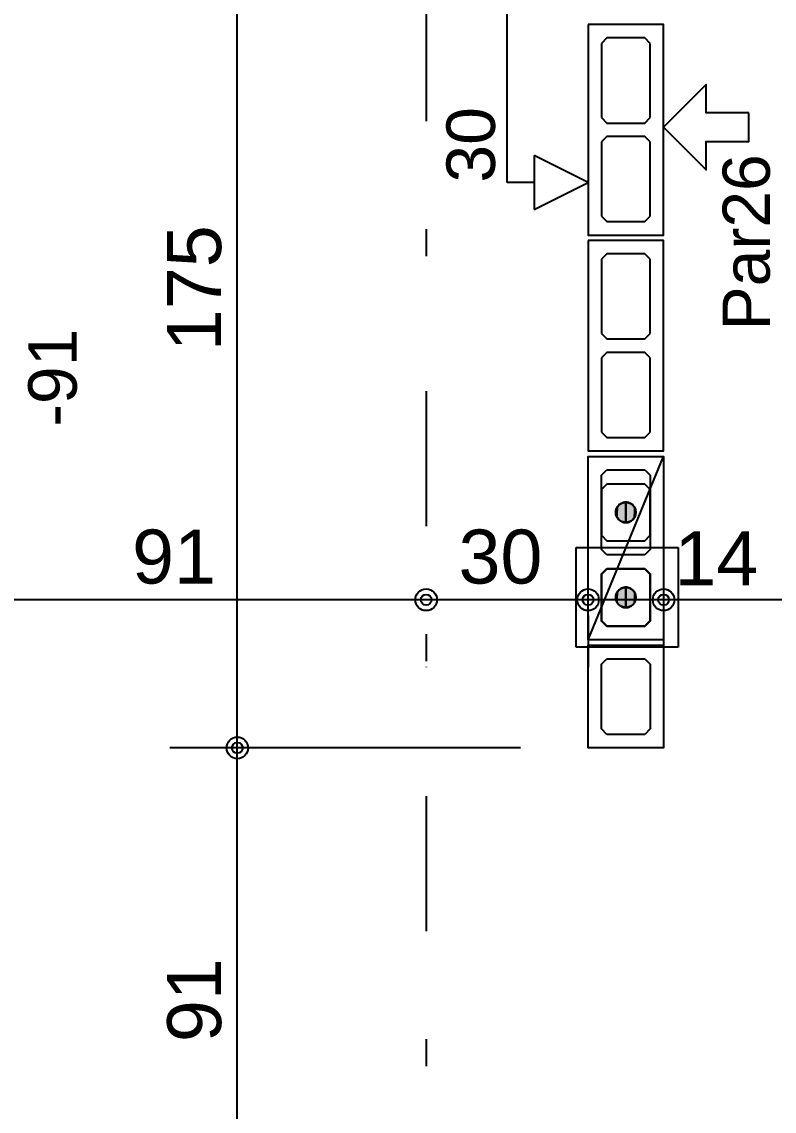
# Model space of a CAD drawing. Extents: x 0 to 119, y 0 to 84.
# Drawn here: x 27.835 to 30.624, y 64.181 to 68.217 of the extents above; entities that cross this region are included whole.
import ezdxf

# ---------------------------------------------------------------- set-up
doc = ezdxf.new("R2010")
doc.units = 0
doc.header["$MEASUREMENT"] = 0
doc.linetypes.add('ESTILO_TQS_0003', pattern=[1.5, 0.5, -0.4, 0.1, -0.5])
doc.linetypes.add('ESTILO_TQS_0005', pattern=[0.4, 0.3, -0.1])
for name, color, linetype in [('18', 6, 'CONTINUOUS'), ('27', 250, 'CONTINUOUS'), ('3', 7, 'CONTINUOUS'), ('31', 10, 'CONTINUOUS'), ('35', 255, 'CONTINUOUS')]:
    doc.layers.add(name, color=color, linetype=linetype)
doc.styles.add('TQS_ARIAL', font='arial.ttf')

msp = doc.modelspace()

# ---------------------------------------------------------------- linework, layer by layer
at = {"layer": '18', "color": 6, "linetype": 'ESTILO_TQS_0003'}
msp.add_line((29.33366, 74.347959), (29.33366, 39.33386), dxfattribs=at)
at = {"layer": '18', "color": 6, "linetype": 'Continuous'}
for p, q in [((29.63366, 67.620963), (29.63366, 68.520963)), ((29.93366, 67.620963), (29.73366, 67.720963)), ((29.73366, 67.720963), (29.73366, 67.520963)), ((29.73366, 67.620963), (29.63366, 67.620963)), ((29.73366, 67.520963), (29.93366, 67.620963))]:
    msp.add_line(p, q, dxfattribs=at)
at = {"layer": '27', "color": 250, "linetype": 'ESTILO_TQS_0005'}
for points in [[(30.00366, 68.15668), (29.98366, 68.13668), (29.98366, 67.86168), (30.00366, 67.84168), (30.14366, 67.84168), (30.16366, 67.86168), (30.16366, 68.13668), (30.14366, 68.15668), (30.00366, 68.15668)], [(30.00366, 67.79168), (29.98366, 67.77168), (29.98366, 67.49668), (30.00366, 67.47668), (30.14366, 67.47668), (30.16366, 67.49668), (30.16366, 67.77168), (30.14366, 67.79168), (30.00366, 67.79168)], [(30.00366, 67.35668), (29.98366, 67.33668), (29.98366, 67.06168), (30.00366, 67.04168), (30.14366, 67.04168), (30.16366, 67.06168), (30.16366, 67.33668), (30.14366, 67.35668), (30.00366, 67.35668)], [(30.00366, 66.99168), (29.98366, 66.97168), (29.98366, 66.69668), (30.00366, 66.67668), (30.14366, 66.67668), (30.16366, 66.69668), (30.16366, 66.97168), (30.14366, 66.99168), (30.00366, 66.99168)], [(30.00366, 66.24168), (29.98366, 66.26168), (29.98366, 66.53668), (30.00366, 66.55668), (30.14366, 66.55668), (30.16366, 66.53668), (30.16366, 66.26168), (30.14366, 66.24168), (30.00366, 66.24168)], [(30.00366, 65.97668), (29.98366, 65.99668), (29.98366, 66.17168), (30.00366, 66.19168), (30.14366, 66.19168), (30.16366, 66.17168), (30.16366, 65.99668), (30.14366, 65.97668), (30.00366, 65.97668)], [(30.14366, 65.85668), (30.16366, 65.83668), (30.16366, 65.59668), (30.14366, 65.57668), (30.00366, 65.57668), (29.98366, 65.59668), (29.98366, 65.83668), (30.00366, 65.85668), (30.14366, 65.85668)]]:
    msp.add_lwpolyline(points, dxfattribs=at)
at = {"layer": '3', "color": 7, "linetype": 'Continuous'}
for p, q in [((29.93366, 65.92668), (30.21366, 66.60668)), ((30.00366, 66.50418), (29.98366, 66.48418)), ((29.98366, 66.48418), (29.98366, 66.31418)), ((30.14366, 66.50418), (30.00366, 66.50418)), ((30.16366, 66.48418), (30.14366, 66.50418)), ((30.16366, 66.31418), (30.16366, 66.48418)), ((29.98366, 66.31418), (30.00366, 66.29418)), ((30.14366, 66.29418), (30.16366, 66.31418)), ((30.00366, 66.29418), (30.14366, 66.29418)), ((30.00366, 66.18918), (29.98366, 66.16918)), ((29.98366, 66.16918), (29.98366, 65.99918)), ((30.14366, 66.18918), (30.00366, 66.18918)), ((30.16366, 66.16918), (30.14366, 66.18918)), ((30.16366, 65.99918), (30.16366, 66.16918)), ((29.98366, 65.99918), (30.00366, 65.97918)), ((30.14366, 65.97918), (30.16366, 65.99918)), ((30.00366, 65.97918), (30.14366, 65.97918))]:
    msp.add_line(p, q, dxfattribs=at)
for points in [[(29.93366, 68.20668), (29.93366, 67.42668), (30.21366, 67.42668), (30.21366, 68.20668), (29.93366, 68.20668)], [(30.529607, 67.879105), (30.371634, 67.879105), (30.371634, 67.984421), (30.21366, 67.826448), (30.371634, 67.668474), (30.371634, 67.77379), (30.529607, 67.77379), (30.529607, 67.879105)], [(29.93366, 67.40668), (29.93366, 66.62668), (30.21366, 66.62668), (30.21366, 67.40668), (29.93366, 67.40668)], [(29.93366, 65.92668), (29.93366, 66.60668), (30.21366, 66.60668), (30.21366, 65.92668), (29.93366, 65.92668)], [(30.07366, 66.39978), (30.073721, 66.399777), (30.073781, 66.399768), (30.07384, 66.399752), (30.073897, 66.399731), (30.073951, 66.399705), (30.074003, 66.399672), (30.074051, 66.399635), (30.074095, 66.399593), (30.074134, 66.399547), (30.074169, 66.399497), (30.074199, 66.399444), (30.074223, 66.399388), (30.074241, 66.39933), (30.074253, 66.399271), (30.074259, 66.39921), (30.074259, 66.39915), (30.074253, 66.399089), (30.074241, 66.39903), (30.074223, 66.398972), (30.074199, 66.398916), (30.074169, 66.398863), (30.074134, 66.398813), (30.074095, 66.398767), (30.074051, 66.398725), (30.074003, 66.398688), (30.073951, 66.398655), (30.073897, 66.398629), (30.07384, 66.398608), (30.073781, 66.398592), (30.073721, 66.398583), (30.07366, 66.39858), (30.07366, 66.43698), (30.069836, 66.436786), (30.066051, 66.436206), (30.062344, 66.435246), (30.058753, 66.433917), (30.055316, 66.43223), (30.052066, 66.430205), (30.049038, 66.427861), (30.046263, 66.425223), (30.043769, 66.422318), (30.041581, 66.419175), (30.039723, 66.415827), (30.038213, 66.412308), (30.037067, 66.408655), (30.036296, 66.404904), (30.035909, 66.401095), (30.035909, 66.397265), (30.036296, 66.393456), (30.037067, 66.389705), (30.038213, 66.386052), (30.039723, 66.382533), (30.041581, 66.379185), (30.043769, 66.376042), (30.046263, 66.373137), (30.049038, 66.370499), (30.052066, 66.368155), (30.055316, 66.36613), (30.058753, 66.364443), (30.062344, 66.363114), (30.066051, 66.362154), (30.069836, 66.361574), (30.07366, 66.36138), (30.07366, 66.39978)], [(30.07366, 66.39858), (30.073599, 66.398583), (30.073539, 66.398592), (30.07348, 66.398608), (30.073423, 66.398629), (30.073369, 66.398655), (30.073317, 66.398688), (30.073269, 66.398725), (30.073225, 66.398767), (30.073186, 66.398813), (30.073151, 66.398863), (30.073121, 66.398916), (30.073097, 66.398972), (30.073079, 66.39903), (30.073067, 66.399089), (30.073061, 66.39915), (30.073061, 66.39921), (30.073067, 66.399271), (30.073079, 66.39933), (30.073097, 66.399388), (30.073121, 66.399444), (30.073151, 66.399497), (30.073186, 66.399547), (30.073225, 66.399593), (30.073269, 66.399635), (30.073317, 66.399672), (30.073369, 66.399705), (30.073423, 66.399731), (30.07348, 66.399752), (30.073539, 66.399768), (30.073599, 66.399777), (30.07366, 66.39978), (30.07366, 66.36138), (30.077484, 66.361574), (30.081269, 66.362154), (30.084976, 66.363114), (30.088567, 66.364443), (30.092004, 66.36613), (30.095254, 66.368155), (30.098282, 66.370499), (30.101057, 66.373137), (30.103551, 66.376042), (30.105739, 66.379185), (30.107597, 66.382533), (30.109107, 66.386052), (30.110253, 66.389705), (30.111024, 66.393456), (30.111411, 66.397265), (30.111411, 66.401095), (30.111024, 66.404904), (30.110253, 66.408655), (30.109107, 66.412308), (30.107597, 66.415827), (30.105739, 66.419175), (30.103551, 66.422318), (30.101057, 66.425223), (30.098282, 66.427861), (30.095254, 66.430205), (30.092004, 66.43223), (30.088567, 66.433917), (30.084976, 66.435246), (30.081269, 66.436206), (30.077484, 66.436786), (30.07366, 66.43698), (30.07366, 66.39858)], [(30.07366, 66.08478), (30.073721, 66.084777), (30.073781, 66.084768), (30.07384, 66.084752), (30.073897, 66.084731), (30.073951, 66.084705), (30.074003, 66.084672), (30.074051, 66.084635), (30.074095, 66.084593), (30.074134, 66.084547), (30.074169, 66.084497), (30.074199, 66.084444), (30.074223, 66.084388), (30.074241, 66.08433), (30.074253, 66.084271), (30.074259, 66.08421), (30.074259, 66.08415), (30.074253, 66.084089), (30.074241, 66.08403), (30.074223, 66.083972), (30.074199, 66.083916), (30.074169, 66.083863), (30.074134, 66.083813), (30.074095, 66.083767), (30.074051, 66.083725), (30.074003, 66.083688), (30.073951, 66.083655), (30.073897, 66.083629), (30.07384, 66.083608), (30.073781, 66.083592), (30.073721, 66.083583), (30.07366, 66.08358), (30.07366, 66.12198), (30.069836, 66.121786), (30.066051, 66.121206), (30.062344, 66.120246), (30.058753, 66.118917), (30.055316, 66.11723), (30.052066, 66.115205), (30.049038, 66.112861), (30.046263, 66.110223), (30.043769, 66.107318), (30.041581, 66.104175), (30.039723, 66.100827), (30.038213, 66.097308), (30.037067, 66.093655), (30.036296, 66.089904), (30.035909, 66.086095), (30.035909, 66.082265), (30.036296, 66.078456), (30.037067, 66.074705), (30.038213, 66.071052), (30.039723, 66.067533), (30.041581, 66.064185), (30.043769, 66.061042), (30.046263, 66.058137), (30.049038, 66.055499), (30.052066, 66.053155), (30.055316, 66.05113), (30.058753, 66.049443), (30.062344, 66.048114), (30.066051, 66.047154), (30.069836, 66.046574), (30.07366, 66.04638), (30.07366, 66.08478)], [(30.07366, 66.08358), (30.073599, 66.083583), (30.073539, 66.083592), (30.07348, 66.083608), (30.073423, 66.083629), (30.073369, 66.083655), (30.073317, 66.083688), (30.073269, 66.083725), (30.073225, 66.083767), (30.073186, 66.083813), (30.073151, 66.083863), (30.073121, 66.083916), (30.073097, 66.083972), (30.073079, 66.08403), (30.073067, 66.084089), (30.073061, 66.08415), (30.073061, 66.08421), (30.073067, 66.084271), (30.073079, 66.08433), (30.073097, 66.084388), (30.073121, 66.084444), (30.073151, 66.084497), (30.073186, 66.084547), (30.073225, 66.084593), (30.073269, 66.084635), (30.073317, 66.084672), (30.073369, 66.084705), (30.073423, 66.084731), (30.07348, 66.084752), (30.073539, 66.084768), (30.073599, 66.084777), (30.07366, 66.08478), (30.07366, 66.04638), (30.077484, 66.046574), (30.081269, 66.047154), (30.084976, 66.048114), (30.088567, 66.049443), (30.092004, 66.05113), (30.095254, 66.053155), (30.098282, 66.055499), (30.101057, 66.058137), (30.103551, 66.061042), (30.105739, 66.064185), (30.107597, 66.067533), (30.109107, 66.071052), (30.110253, 66.074705), (30.111024, 66.078456), (30.111411, 66.082265), (30.111411, 66.086095), (30.111024, 66.089904), (30.110253, 66.093655), (30.109107, 66.097308), (30.107597, 66.100827), (30.105739, 66.104175), (30.103551, 66.107318), (30.101057, 66.110223), (30.098282, 66.112861), (30.095254, 66.115205), (30.092004, 66.11723), (30.088567, 66.118917), (30.084976, 66.120246), (30.081269, 66.121206), (30.077484, 66.121786), (30.07366, 66.12198), (30.07366, 66.08358)], [(30.21366, 65.90668), (30.21366, 65.52668), (29.93366, 65.52668), (29.93366, 65.90668), (30.21366, 65.90668)]]:
    msp.add_lwpolyline(points, dxfattribs=at)
for centre in [(30.07366, 66.39918), (30.07366, 66.08418)]:
    msp.add_circle(centre, 0.0372, dxfattribs=at)
for points in [[(30.055316, 66.43223), (30.055316, 66.36613), (30.058753, 66.433917)], [(30.055316, 66.36613), (30.058753, 66.364443), (30.058753, 66.433917)], [(30.058753, 66.433917), (30.058753, 66.364443), (30.062344, 66.435246)], [(30.058753, 66.364443), (30.062344, 66.363114), (30.062344, 66.435246)], [(30.062344, 66.435246), (30.062344, 66.363114), (30.066051, 66.436206)], [(30.062344, 66.363114), (30.066051, 66.362154), (30.066051, 66.436206)], [(30.069836, 66.361574), (30.069836, 66.436786), (30.066051, 66.362154)], [(30.066051, 66.436206), (30.066051, 66.362154), (30.069836, 66.436786)], [(30.069836, 66.361574), (30.07366, 66.39978), (30.07366, 66.43698)], [(30.069836, 66.361574), (30.07366, 66.43698), (30.069836, 66.436786)], [(30.07366, 66.39858), (30.077484, 66.436786), (30.07366, 66.43698)], [(30.07366, 66.39858), (30.07366, 66.36138), (30.077484, 66.436786)], [(30.07366, 66.36138), (30.077484, 66.361574), (30.077484, 66.436786)], [(30.077484, 66.436786), (30.077484, 66.361574), (30.081269, 66.436206)], [(30.077484, 66.361574), (30.081269, 66.362154), (30.081269, 66.436206)], [(30.081269, 66.436206), (30.081269, 66.362154), (30.084976, 66.435246)], [(30.081269, 66.362154), (30.084976, 66.363114), (30.084976, 66.435246)], [(30.084976, 66.435246), (30.084976, 66.363114), (30.088567, 66.433917)], [(30.084976, 66.363114), (30.088567, 66.364443), (30.088567, 66.433917)], [(30.088567, 66.433917), (30.088567, 66.364443), (30.092004, 66.43223)], [(30.035909, 66.401095), (30.035909, 66.397265), (30.036296, 66.404904)], [(30.035909, 66.397265), (30.036296, 66.393456), (30.036296, 66.404904)], [(30.036296, 66.404904), (30.036296, 66.393456), (30.037067, 66.408655)], [(30.036296, 66.393456), (30.037067, 66.389705), (30.037067, 66.408655)], [(30.037067, 66.408655), (30.037067, 66.389705), (30.038213, 66.412308)], [(30.037067, 66.389705), (30.038213, 66.386052), (30.038213, 66.412308)], [(30.038213, 66.412308), (30.038213, 66.386052), (30.039723, 66.415827)], [(30.038213, 66.386052), (30.039723, 66.382533), (30.039723, 66.415827)], [(30.039723, 66.415827), (30.039723, 66.382533), (30.041581, 66.419175)], [(30.039723, 66.382533), (30.041581, 66.379185), (30.041581, 66.419175)], [(30.041581, 66.419175), (30.041581, 66.379185), (30.043769, 66.422318)], [(30.041581, 66.379185), (30.043769, 66.376042), (30.043769, 66.422318)], [(30.043769, 66.422318), (30.043769, 66.376042), (30.046263, 66.425223)], [(30.043769, 66.376042), (30.046263, 66.373137), (30.046263, 66.425223)], [(30.046263, 66.425223), (30.046263, 66.373137), (30.049038, 66.427861)], [(30.046263, 66.373137), (30.049038, 66.370499), (30.049038, 66.427861)], [(30.049038, 66.427861), (30.049038, 66.370499), (30.052066, 66.430205)], [(30.049038, 66.370499), (30.052066, 66.368155), (30.052066, 66.430205)], [(30.052066, 66.430205), (30.052066, 66.368155), (30.055316, 66.43223)], [(30.052066, 66.368155), (30.055316, 66.36613), (30.055316, 66.43223)], [(30.069836, 66.361574), (30.07366, 66.36138), (30.07366, 66.39978)], [(30.073225, 66.398767), (30.07366, 66.39858), (30.073186, 66.398813)], [(30.07366, 66.39858), (30.07366, 66.39858), (30.073186, 66.398813)], [(30.073186, 66.398813), (30.07366, 66.39858), (30.073186, 66.398813)], [(30.07366, 66.39858), (30.07366, 66.39858), (30.073186, 66.398813)], [(30.073186, 66.398813), (30.07366, 66.39858), (30.073186, 66.398813)], [(30.07366, 66.39858), (30.07366, 66.39858), (30.073186, 66.398813)], [(30.073269, 66.398725), (30.07366, 66.39858), (30.073225, 66.398767)], [(30.07366, 66.39858), (30.07366, 66.39858), (30.073225, 66.398767)], [(30.073225, 66.398767), (30.07366, 66.39858), (30.073225, 66.398767)], [(30.07366, 66.39858), (30.07366, 66.39858), (30.073225, 66.398767)], [(30.073317, 66.398688), (30.07366, 66.39858), (30.073269, 66.398725)], [(30.07366, 66.39858), (30.07366, 66.39858), (30.073269, 66.398725)], [(30.073369, 66.398655), (30.07366, 66.39858), (30.073317, 66.398688)], [(30.07366, 66.39858), (30.07366, 66.39858), (30.073317, 66.398688)], [(30.07348, 66.398608), (30.07366, 66.39858), (30.073369, 66.398655)], [(30.07366, 66.39858), (30.07366, 66.39858), (30.073369, 66.398655)], [(30.07366, 66.39858), (30.07366, 66.39858), (30.07348, 66.398608)], [(30.07366, 66.39858), (30.07366, 66.39858), (30.07348, 66.398608)], [(30.07366, 66.39978), (30.074134, 66.399547), (30.07366, 66.39978)], [(30.074134, 66.399547), (30.074134, 66.399547), (30.07366, 66.39978)], [(30.07366, 66.39978), (30.074134, 66.399547), (30.07366, 66.39978)], [(30.074134, 66.399547), (30.074134, 66.399547), (30.07366, 66.39978)], [(30.07366, 66.39978), (30.074134, 66.399547), (30.07366, 66.39978)], [(30.074134, 66.399547), (30.074095, 66.399593), (30.07366, 66.39978)], [(30.07366, 66.39978), (30.074095, 66.399593), (30.07366, 66.39978)], [(30.074095, 66.399593), (30.074095, 66.399593), (30.07366, 66.39978)], [(30.07366, 66.39978), (30.074095, 66.399593), (30.07366, 66.39978)], [(30.074095, 66.399593), (30.074051, 66.399635), (30.07366, 66.39978)], [(30.07366, 66.39978), (30.074051, 66.399635), (30.07366, 66.39978)], [(30.074051, 66.399635), (30.074003, 66.399672), (30.07366, 66.39978)], [(30.07366, 66.39978), (30.074003, 66.399672), (30.07366, 66.39978)], [(30.074003, 66.399672), (30.073951, 66.399705), (30.07366, 66.39978)], [(30.07366, 66.39978), (30.073951, 66.399705), (30.07366, 66.39978)], [(30.073951, 66.399705), (30.07384, 66.399752), (30.07366, 66.39978)], [(30.07366, 66.39978), (30.07384, 66.399752), (30.07366, 66.39978)], [(30.07384, 66.399752), (30.07366, 66.39978), (30.07366, 66.39978)], [(30.07366, 66.39978), (30.07366, 66.39978), (30.07366, 66.39978)], [(30.07366, 66.39978), (30.07366, 66.39978), (30.07366, 66.39978)], [(30.07366, 66.39978), (30.07366, 66.39978), (30.07366, 66.39978)], [(30.07366, 66.39978), (30.07366, 66.39978), (30.07366, 66.39978)], [(30.07366, 66.39978), (30.07366, 66.39978), (30.07366, 66.39978)], [(30.07366, 66.39978), (30.07366, 66.39978), (30.07366, 66.39978)], [(30.07366, 66.39978), (30.07366, 66.39978), (30.07366, 66.39978)], [(30.07366, 66.39978), (30.07366, 66.39978), (30.07366, 66.39978)], [(30.07366, 66.39978), (30.07366, 66.39978), (30.07366, 66.39978)], [(30.07366, 66.39978), (30.07366, 66.39978), (30.07366, 66.39978)], [(30.07366, 66.39978), (30.07366, 66.39978), (30.07366, 66.39978)], [(30.07366, 66.39978), (30.07366, 66.39978), (30.07366, 66.39978)], [(30.07366, 66.39858), (30.07366, 66.39858), (30.07366, 66.39858)], [(30.07366, 66.39858), (30.07366, 66.39858), (30.07366, 66.39858)], [(30.07366, 66.39858), (30.07366, 66.39858), (30.07366, 66.39858)], [(30.07366, 66.39858), (30.07366, 66.39858), (30.07366, 66.39858)], [(30.07366, 66.39858), (30.07366, 66.39858), (30.07366, 66.39858)], [(30.07366, 66.39858), (30.07366, 66.39858), (30.07366, 66.39858)], [(30.07366, 66.39858), (30.07366, 66.39858), (30.07366, 66.39858)], [(30.07366, 66.39858), (30.07366, 66.39858), (30.07366, 66.39858)], [(30.07366, 66.39858), (30.07366, 66.39858), (30.07366, 66.39858)], [(30.07366, 66.39858), (30.07366, 66.39858), (30.07366, 66.39858)], [(30.07366, 66.39858), (30.07366, 66.39858), (30.07366, 66.39858)], [(30.07366, 66.39858), (30.07366, 66.39858), (30.07366, 66.39858)], [(30.088567, 66.364443), (30.092004, 66.36613), (30.092004, 66.43223)], [(30.092004, 66.43223), (30.092004, 66.36613), (30.095254, 66.430205)], [(30.092004, 66.36613), (30.095254, 66.368155), (30.095254, 66.430205)], [(30.095254, 66.430205), (30.095254, 66.368155), (30.098282, 66.427861)], [(30.095254, 66.368155), (30.098282, 66.370499), (30.098282, 66.427861)], [(30.098282, 66.427861), (30.098282, 66.370499), (30.101057, 66.425223)], [(30.098282, 66.370499), (30.101057, 66.373137), (30.101057, 66.425223)], [(30.101057, 66.425223), (30.101057, 66.373137), (30.103551, 66.422318)], [(30.101057, 66.373137), (30.103551, 66.376042), (30.103551, 66.422318)], [(30.103551, 66.422318), (30.103551, 66.376042), (30.105739, 66.419175)], [(30.103551, 66.376042), (30.105739, 66.379185), (30.105739, 66.419175)], [(30.105739, 66.419175), (30.105739, 66.379185), (30.107597, 66.415827)], [(30.105739, 66.379185), (30.107597, 66.382533), (30.107597, 66.415827)], [(30.107597, 66.415827), (30.107597, 66.382533), (30.109107, 66.412308)], [(30.107597, 66.382533), (30.109107, 66.386052), (30.109107, 66.412308)], [(30.109107, 66.412308), (30.109107, 66.386052), (30.110253, 66.408655)], [(30.109107, 66.386052), (30.110253, 66.389705), (30.110253, 66.408655)], [(30.110253, 66.408655), (30.110253, 66.389705), (30.111024, 66.404904)], [(30.110253, 66.389705), (30.111024, 66.393456), (30.111024, 66.404904)], [(30.111024, 66.404904), (30.111024, 66.393456), (30.111411, 66.401095)], [(30.111024, 66.393456), (30.111411, 66.397265), (30.111411, 66.401095)], [(30.043769, 66.107318), (30.043769, 66.061042), (30.046263, 66.110223)], [(30.043769, 66.061042), (30.046263, 66.058137), (30.046263, 66.110223)], [(30.046263, 66.110223), (30.046263, 66.058137), (30.049038, 66.112861)], [(30.046263, 66.058137), (30.049038, 66.055499), (30.049038, 66.112861)], [(30.049038, 66.112861), (30.049038, 66.055499), (30.052066, 66.115205)], [(30.049038, 66.055499), (30.052066, 66.053155), (30.052066, 66.115205)], [(30.052066, 66.115205), (30.052066, 66.053155), (30.055316, 66.11723)], [(30.052066, 66.053155), (30.055316, 66.05113), (30.055316, 66.11723)], [(30.055316, 66.11723), (30.055316, 66.05113), (30.058753, 66.118917)], [(30.055316, 66.05113), (30.058753, 66.049443), (30.058753, 66.118917)], [(30.058753, 66.118917), (30.058753, 66.049443), (30.062344, 66.120246)], [(30.058753, 66.049443), (30.062344, 66.048114), (30.062344, 66.120246)], [(30.062344, 66.120246), (30.062344, 66.048114), (30.066051, 66.121206)], [(30.062344, 66.048114), (30.066051, 66.047154), (30.066051, 66.121206)], [(30.069836, 66.046574), (30.069836, 66.121786), (30.066051, 66.047154)], [(30.066051, 66.121206), (30.066051, 66.047154), (30.069836, 66.121786)], [(30.069836, 66.046574), (30.07366, 66.08478), (30.07366, 66.12198)], [(30.069836, 66.046574), (30.07366, 66.12198), (30.069836, 66.121786)], [(30.07366, 66.08358), (30.077484, 66.121786), (30.07366, 66.12198)], [(30.07366, 66.08358), (30.07366, 66.04638), (30.077484, 66.121786)], [(30.07366, 66.04638), (30.077484, 66.046574), (30.077484, 66.121786)], [(30.077484, 66.121786), (30.077484, 66.046574), (30.081269, 66.121206)], [(30.077484, 66.046574), (30.081269, 66.047154), (30.081269, 66.121206)], [(30.081269, 66.121206), (30.081269, 66.047154), (30.084976, 66.120246)], [(30.081269, 66.047154), (30.084976, 66.048114), (30.084976, 66.120246)], [(30.084976, 66.120246), (30.084976, 66.048114), (30.088567, 66.118917)], [(30.084976, 66.048114), (30.088567, 66.049443), (30.088567, 66.118917)], [(30.088567, 66.118917), (30.088567, 66.049443), (30.092004, 66.11723)], [(30.088567, 66.049443), (30.092004, 66.05113), (30.092004, 66.11723)], [(30.092004, 66.11723), (30.092004, 66.05113), (30.095254, 66.115205)], [(30.092004, 66.05113), (30.095254, 66.053155), (30.095254, 66.115205)], [(30.095254, 66.115205), (30.095254, 66.053155), (30.098282, 66.112861)], [(30.095254, 66.053155), (30.098282, 66.055499), (30.098282, 66.112861)], [(30.098282, 66.112861), (30.098282, 66.055499), (30.101057, 66.110223)], [(30.098282, 66.055499), (30.101057, 66.058137), (30.101057, 66.110223)], [(30.101057, 66.110223), (30.101057, 66.058137), (30.103551, 66.107318)], [(30.035909, 66.086095), (30.035909, 66.082265), (30.036296, 66.089904)], [(30.035909, 66.082265), (30.036296, 66.078456), (30.036296, 66.089904)], [(30.036296, 66.089904), (30.036296, 66.078456), (30.037067, 66.093655)], [(30.036296, 66.078456), (30.037067, 66.074705), (30.037067, 66.093655)], [(30.037067, 66.093655), (30.037067, 66.074705), (30.038213, 66.097308)], [(30.037067, 66.074705), (30.038213, 66.071052), (30.038213, 66.097308)], [(30.038213, 66.097308), (30.038213, 66.071052), (30.039723, 66.100827)], [(30.038213, 66.071052), (30.039723, 66.067533), (30.039723, 66.100827)], [(30.039723, 66.100827), (30.039723, 66.067533), (30.041581, 66.104175)], [(30.039723, 66.067533), (30.041581, 66.064185), (30.041581, 66.104175)], [(30.041581, 66.104175), (30.041581, 66.064185), (30.043769, 66.107318)], [(30.041581, 66.064185), (30.043769, 66.061042), (30.043769, 66.107318)], [(30.069836, 66.046574), (30.07366, 66.04638), (30.07366, 66.08478)], [(30.073225, 66.083767), (30.07366, 66.08358), (30.073186, 66.083813)], [(30.07366, 66.08358), (30.07366, 66.08358), (30.073186, 66.083813)], [(30.073186, 66.083813), (30.07366, 66.08358), (30.073186, 66.083813)], [(30.07366, 66.08358), (30.07366, 66.08358), (30.073186, 66.083813)], [(30.073186, 66.083813), (30.07366, 66.08358), (30.073186, 66.083813)], [(30.07366, 66.08358), (30.07366, 66.08358), (30.073186, 66.083813)], [(30.073269, 66.083725), (30.07366, 66.08358), (30.073225, 66.083767)], [(30.07366, 66.08358), (30.07366, 66.08358), (30.073225, 66.083767)], [(30.073225, 66.083767), (30.07366, 66.08358), (30.073225, 66.083767)], [(30.07366, 66.08358), (30.07366, 66.08358), (30.073225, 66.083767)], [(30.073317, 66.083688), (30.07366, 66.08358), (30.073269, 66.083725)], [(30.07366, 66.08358), (30.07366, 66.08358), (30.073269, 66.083725)], [(30.073369, 66.083655), (30.07366, 66.08358), (30.073317, 66.083688)], [(30.07366, 66.08358), (30.07366, 66.08358), (30.073317, 66.083688)], [(30.07348, 66.083608), (30.07366, 66.08358), (30.073369, 66.083655)], [(30.07366, 66.08358), (30.07366, 66.08358), (30.073369, 66.083655)], [(30.07366, 66.08358), (30.07366, 66.08358), (30.07348, 66.083608)], [(30.07366, 66.08358), (30.07366, 66.08358), (30.07348, 66.083608)], [(30.07366, 66.08478), (30.074134, 66.084547), (30.07366, 66.08478)], [(30.074134, 66.084547), (30.074134, 66.084547), (30.07366, 66.08478)], [(30.07366, 66.08478), (30.074134, 66.084547), (30.07366, 66.08478)], [(30.074134, 66.084547), (30.074134, 66.084547), (30.07366, 66.08478)], [(30.07366, 66.08478), (30.074134, 66.084547), (30.07366, 66.08478)], [(30.074134, 66.084547), (30.074095, 66.084593), (30.07366, 66.08478)], [(30.07366, 66.08478), (30.074095, 66.084593), (30.07366, 66.08478)], [(30.074095, 66.084593), (30.074095, 66.084593), (30.07366, 66.08478)], [(30.07366, 66.08478), (30.074095, 66.084593), (30.07366, 66.08478)], [(30.074095, 66.084593), (30.074051, 66.084635), (30.07366, 66.08478)], [(30.07366, 66.08478), (30.074051, 66.084635), (30.07366, 66.08478)], [(30.074051, 66.084635), (30.074003, 66.084672), (30.07366, 66.08478)], [(30.07366, 66.08478), (30.074003, 66.084672), (30.07366, 66.08478)], [(30.074003, 66.084672), (30.073951, 66.084705), (30.07366, 66.08478)], [(30.07366, 66.08478), (30.073951, 66.084705), (30.07366, 66.08478)], [(30.073951, 66.084705), (30.07384, 66.084752), (30.07366, 66.08478)], [(30.07366, 66.08478), (30.07384, 66.084752), (30.07366, 66.08478)], [(30.07384, 66.084752), (30.07366, 66.08478), (30.07366, 66.08478)], [(30.07366, 66.08478), (30.07366, 66.08478), (30.07366, 66.08478)], [(30.07366, 66.08478), (30.07366, 66.08478), (30.07366, 66.08478)], [(30.07366, 66.08478), (30.07366, 66.08478), (30.07366, 66.08478)], [(30.07366, 66.08478), (30.07366, 66.08478), (30.07366, 66.08478)], [(30.07366, 66.08478), (30.07366, 66.08478), (30.07366, 66.08478)], [(30.07366, 66.08478), (30.07366, 66.08478), (30.07366, 66.08478)], [(30.07366, 66.08478), (30.07366, 66.08478), (30.07366, 66.08478)], [(30.07366, 66.08478), (30.07366, 66.08478), (30.07366, 66.08478)], [(30.07366, 66.08478), (30.07366, 66.08478), (30.07366, 66.08478)], [(30.07366, 66.08478), (30.07366, 66.08478), (30.07366, 66.08478)], [(30.07366, 66.08478), (30.07366, 66.08478), (30.07366, 66.08478)], [(30.07366, 66.08478), (30.07366, 66.08478), (30.07366, 66.08478)], [(30.07366, 66.08358), (30.07366, 66.08358), (30.07366, 66.08358)], [(30.07366, 66.08358), (30.07366, 66.08358), (30.07366, 66.08358)], [(30.07366, 66.08358), (30.07366, 66.08358), (30.07366, 66.08358)], [(30.07366, 66.08358), (30.07366, 66.08358), (30.07366, 66.08358)], [(30.07366, 66.08358), (30.07366, 66.08358), (30.07366, 66.08358)], [(30.07366, 66.08358), (30.07366, 66.08358), (30.07366, 66.08358)], [(30.07366, 66.08358), (30.07366, 66.08358), (30.07366, 66.08358)], [(30.07366, 66.08358), (30.07366, 66.08358), (30.07366, 66.08358)], [(30.07366, 66.08358), (30.07366, 66.08358), (30.07366, 66.08358)], [(30.07366, 66.08358), (30.07366, 66.08358), (30.07366, 66.08358)], [(30.07366, 66.08358), (30.07366, 66.08358), (30.07366, 66.08358)], [(30.07366, 66.08358), (30.07366, 66.08358), (30.07366, 66.08358)], [(30.101057, 66.058137), (30.103551, 66.061042), (30.103551, 66.107318)], [(30.103551, 66.107318), (30.103551, 66.061042), (30.105739, 66.104175)], [(30.103551, 66.061042), (30.105739, 66.064185), (30.105739, 66.104175)], [(30.105739, 66.104175), (30.105739, 66.064185), (30.107597, 66.100827)], [(30.105739, 66.064185), (30.107597, 66.067533), (30.107597, 66.100827)], [(30.107597, 66.100827), (30.107597, 66.067533), (30.109107, 66.097308)], [(30.107597, 66.067533), (30.109107, 66.071052), (30.109107, 66.097308)], [(30.109107, 66.097308), (30.109107, 66.071052), (30.110253, 66.093655)], [(30.109107, 66.071052), (30.110253, 66.074705), (30.110253, 66.093655)], [(30.110253, 66.093655), (30.110253, 66.074705), (30.111024, 66.089904)], [(30.110253, 66.074705), (30.111024, 66.078456), (30.111024, 66.089904)], [(30.111024, 66.089904), (30.111024, 66.078456), (30.111411, 66.086095)], [(30.111024, 66.078456), (30.111411, 66.082265), (30.111411, 66.086095)]]:
    msp.add_solid(points, dxfattribs=at)
at = {"layer": '31', "color": 10, "linetype": 'ESTILO_TQS_0003'}
msp.add_lwpolyline([(29.890173, 66.268867), (30.267291, 66.268867), (30.267291, 65.899847), (29.890173, 65.899847), (29.890173, 66.268867)], dxfattribs=at)
at = {"layer": '35', "color": 255, "linetype": 'Continuous'}
for p, q in [((28.633672, 65.27668), (28.633672, 69.27668)), ((29.93366, 66.26668), (29.93366, 66.26668)), ((29.93366, 66.26668), (29.93366, 66.26668)), ((30.21366, 66.26668), (30.21366, 66.26668)), ((30.21366, 66.26668), (30.21366, 66.26668)), ((29.58366, 66.075473), (27.26366, 66.075473)), ((30.18366, 66.075473), (29.08366, 66.075473)), ((29.33366, 66.07678), (29.33366, 66.07678)), ((29.33366, 66.07678), (29.33366, 66.07678)), ((30.46366, 66.075473), (29.68366, 66.075473)), ((36.68366, 66.075473), (29.96366, 66.075473)), ((29.93366, 66.01668), (29.93366, 65.825473)), ((29.93366, 66.01668), (29.93366, 65.825473)), ((30.21366, 66.01668), (30.21366, 65.825473)), ((30.21366, 66.01668), (30.21366, 65.825473)), ((29.33366, 65.82678), (29.33366, 65.825473)), ((29.33366, 65.82678), (29.33366, 65.825473)), ((28.633672, 63.45668), (28.633672, 65.77668)), ((29.68366, 65.52668), (28.383672, 65.52668)), ((29.68366, 65.52668), (28.383672, 65.52668)), ((29.93366, 65.52668), (29.93366, 65.52668)), ((29.93366, 65.52668), (29.93366, 65.52668))]:
    msp.add_line(p, q, dxfattribs=at)
for centre, radius in [((29.33366, 66.075473), 0.04), ((29.33366, 66.075473), 0.04), ((29.93366, 66.075473), 0.04), ((29.93366, 66.075473), 0.04), ((30.21366, 66.075473), 0.04), ((30.21366, 66.075473), 0.04), ((29.33366, 66.075473), 0.02), ((29.33366, 66.075473), 0.02), ((29.93366, 66.075473), 0.02), ((29.93366, 66.075473), 0.02), ((30.21366, 66.075473), 0.02), ((30.21366, 66.075473), 0.02), ((28.633672, 65.52668), 0.04), ((28.633672, 65.52668), 0.04), ((28.633672, 65.52668), 0.02), ((28.633672, 65.52668), 0.02)]:
    msp.add_circle(centre, radius, dxfattribs=at)

# ---------------------------------------------------------------- texts
at = {"layer": '18', "color": 6, "linetype": 'ESTILO_TQS_0003', "style": 'TQS_ARIAL'}
for s, p in [('30', (29.58866, 67.620963)), ('-91', (28.03866, 66.71668))]:
    msp.add_text(s, height=0.18, rotation=90, dxfattribs=at).set_placement(p)
at = {"layer": '3', "color": 7, "linetype": 'Continuous', "style": 'TQS_ARIAL'}
msp.add_text('Par26', height=0.175, rotation=90, dxfattribs=at).set_placement((30.60741, 67.073585))
at = {"layer": '35', "color": 255, "linetype": 'Continuous', "style": 'TQS_ARIAL'}
for s, p in [('175', (28.573672, 66.99668)), ('91', (28.573672, 64.43668))]:
    msp.add_text(s, height=0.2, rotation=90, dxfattribs=at).set_placement(p)
for s, p in [('91', (28.24366, 66.135473)), ('30', (29.45366, 66.135473)), ('14', (30.254108, 66.129113))]:
    msp.add_text(s, height=0.2, dxfattribs=at).set_placement(p)

doc.saveas('drawing.dxf')
